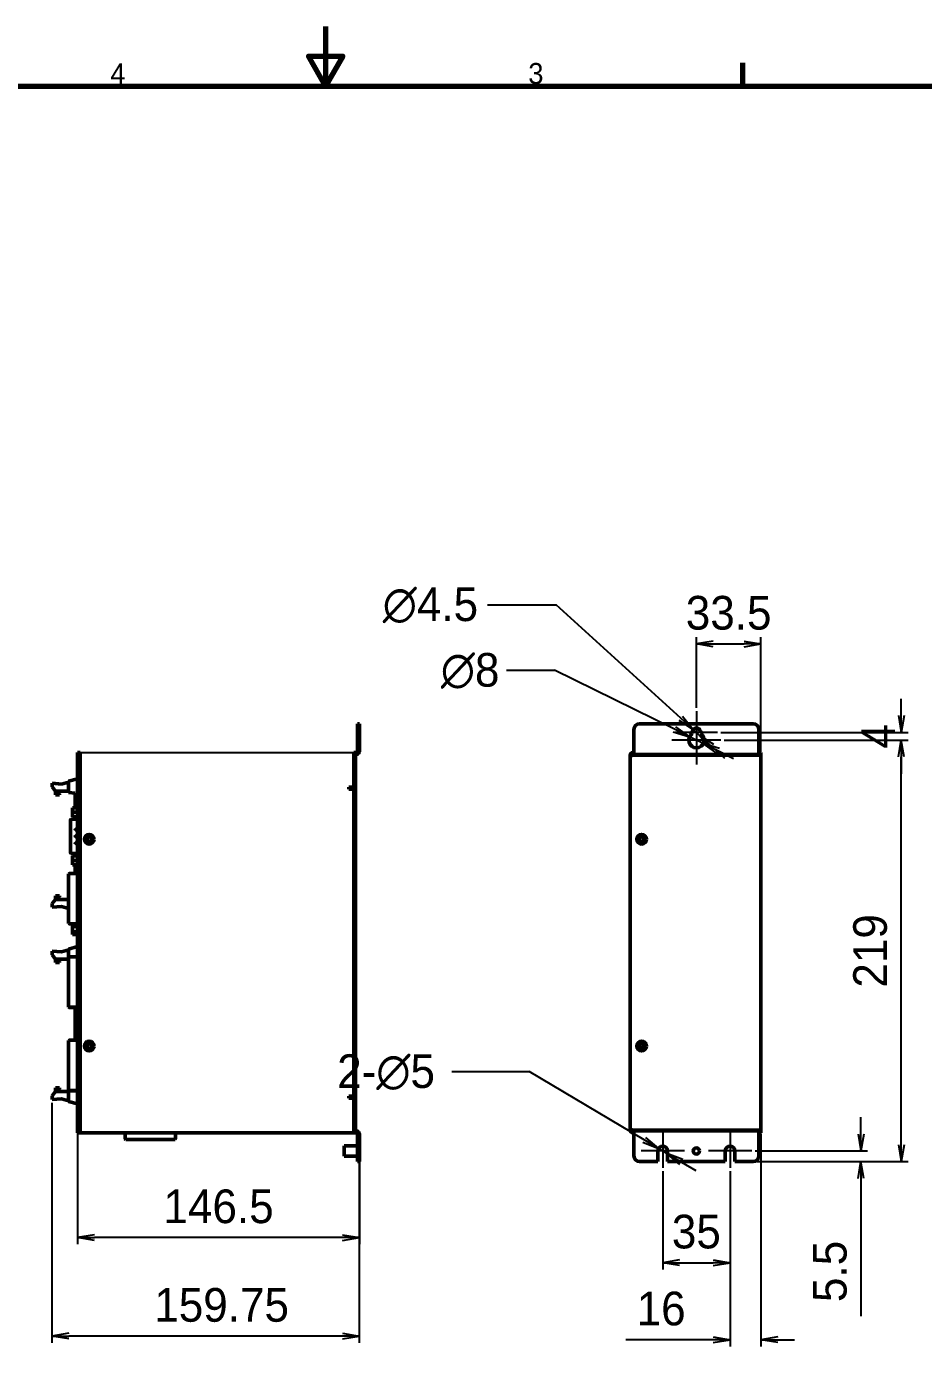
# Model space of a CAD drawing. Header units: millimetres. Extents: x 1642 to 3661, y -191 to 991.
# Drawn here: x 2137 to 2603, y 303 to 991 of the extents above; entities that cross this region are included whole.
import ezdxf

# ---------------------------------------------------------------- set-up
doc = ezdxf.new("R2010")
doc.units = ezdxf.units.MM
doc.header["$LTSCALE"] = 3.5
doc.layers.get('0').update_dxf_attribs({"lineweight": 25})
for name, color, linetype, lineweight in [('경계(ISO)', 7, 'Continuous', 70), ('외형선(ISO)', 7, 'Continuous', 50), ('중심 표식(ISO)', 7, 'Continuous', 25), ('치수(ISO)', 7, 'Continuous', 25)]:
    doc.layers.add(name, color=color, linetype=linetype, lineweight=lineweight)
doc.styles.get("Standard").update_dxf_attribs({"font": ''})
doc.styles.add('레이블 문자 (JIS)', font='')
doc.styles.get('Standard').set_extended_font_data('Gulim')
doc.styles.get('레이블 문자 (JIS)').set_extended_font_data('Gulim')
doc.dimstyles.new('복사 대상기본값 (JIS)', dxfattribs={"dimscale": 3.5, "dimtxt": 3, "dimasz": 2.5, "dimexe": 1, "dimexo": 0.5, "dimgap": 0.8, "dimtad": 1, "dimdsep": 46, "dimtxsty": '레이블 문자 (JIS)', "dimblk": 'OPEN', "dimcen": 0.09, "dimdle": 10, "dimclrd": 256, "dimclre": 256, "dimclrt": 256, "dimadec": 0, "dimazin": 2, "dimtfac": 0.833333, "dimtmove": 0, "dimatfit": 3, "dimldrblk": 'OPEN', "dimfxl": 1, "dimtolj": 1, "dimtzin": 0, "dimlwd": -1, "dimlwe": -1, "dimarcsym": 0})

# ---------------------------------------------------------------- blocks, each defined once
blk = doc.blocks.new('_Open')
at = {"color": 0, "linetype": 'ByBlock', "lineweight": -2}
for p, q in [((-1, 0.167), (0, 0)), ((-1, -0.167), (0, 0)), ((0, 0), (-1, 0))]:
    blk.add_line(p, q, dxfattribs=at)
blk = doc.blocks.new('*D58')
at = {"layer": 'Defpoints', "color": 0}
for p in [(2467.5, 398.17), (2502.5, 398.17), (2502.5, 348.84)]:
    blk.add_point(p, dxfattribs=at)
at = {"layer": '치수(ISO)'}
for p, q in [((2467.5, 396.42), (2467.5, 345.34)), ((2502.5, 396.42), (2502.5, 345.34)), ((2476.25, 348.84), (2493.75, 348.84))]:
    blk.add_line(p, q, dxfattribs=at)
at = {"layer": '치수(ISO)', "linetype": 'ByBlock', "xscale": 8.75, "yscale": 8.75, "zscale": 8.75, "rotation": 180}
blk.add_blockref('_Open', (2467.5, 348.84), dxfattribs=at)
at = {"layer": '치수(ISO)', "linetype": 'ByBlock', "xscale": 8.75, "yscale": 8.75, "zscale": 8.75}
blk.add_blockref('_Open', (2502.5, 348.84), dxfattribs=at)
at = {"layer": '치수(ISO)', "insert": (2484.96, 373.78), "char_height": 17.5, "attachment_point": 2, "style": '레이블 문자 (JIS)'}
blk.add_mtext('\\A1;35', dxfattribs=at)
blk = doc.blocks.new('*D59')
at = {"layer": 'Defpoints', "color": 0}
for p in [(2518.5, 417.72), (2502.5, 398.17), (2518.5, 308.82)]:
    blk.add_point(p, dxfattribs=at)
at = {"layer": '치수(ISO)'}
for p, q in [((2518.5, 415.97), (2518.5, 305.32)), ((2502.5, 396.42), (2502.5, 305.32)), ((2493.75, 308.82), (2448.35, 308.82)), ((2527.25, 308.82), (2536, 308.82))]:
    blk.add_line(p, q, dxfattribs=at)
at = {"layer": '치수(ISO)', "linetype": 'ByBlock', "xscale": 8.75, "yscale": 8.75, "zscale": 8.75}
blk.add_blockref('_Open', (2502.5, 308.82), dxfattribs=at)
at = {"layer": '치수(ISO)', "linetype": 'ByBlock', "xscale": 8.75, "yscale": 8.75, "zscale": 8.75, "rotation": 180}
blk.add_blockref('_Open', (2518.5, 308.82), dxfattribs=at)
at = {"layer": '치수(ISO)', "insert": (2466.67, 333.81), "char_height": 17.5, "attachment_point": 2, "style": '레이블 문자 (JIS)'}
blk.add_mtext('\\A1;16', dxfattribs=at)
blk = doc.blocks.new('*D60')
at = {"layer": 'Defpoints', "color": 0}
for p in [(2465.35, 408.2), (2469.65, 405.64)]:
    blk.add_point(p, dxfattribs=at)
at = {"layer": '치수(ISO)'}
for p, q in [((2357.89, 448.18), (2398.05, 448.18)), ((2457.83, 412.67), (2398.05, 448.18)), ((2469.65, 405.64), (2465.35, 408.2)), ((2477.17, 401.18), (2484.69, 396.71))]:
    blk.add_line(p, q, dxfattribs=at)
at = {"layer": '치수(ISO)', "linetype": 'ByBlock', "xscale": 8.75, "yscale": 8.75, "zscale": 8.75}
for p, rotation in [((2465.35, 408.2), 329.2850928090298), ((2469.65, 405.64), 149.2850928090299)]:
    blk.add_blockref('_Open', p, dxfattribs=dict(at, rotation=rotation))
at = {"layer": '치수(ISO)', "insert": (2323.67, 457.15), "char_height": 17.5, "attachment_point": 2, "style": '레이블 문자 (JIS)'}
blk.add_mtext('\\A1;\\fGulim|b0|i0;2-∅5', dxfattribs=at)
blk = doc.blocks.new('*D61')
at = {"layer": 'Defpoints', "color": 0}
for p in [(2513.75, 406.92), (2570.5, 406.92), (2514.5, 401.42)]:
    blk.add_point(p, dxfattribs=at)
at = {"layer": '치수(ISO)'}
for p, q in [((2570.5, 415.67), (2570.5, 424.42)), ((2515.5, 406.92), (2574, 406.92)), ((2516.25, 401.42), (2574, 401.42)), ((2570.5, 392.67), (2570.5, 321.02))]:
    blk.add_line(p, q, dxfattribs=at)
at = {"layer": '치수(ISO)', "linetype": 'ByBlock', "xscale": 8.75, "yscale": 8.75, "zscale": 8.75}
for p, rotation in [((2570.5, 406.92), 270), ((2570.5, 401.42), 90)]:
    blk.add_blockref('_Open', p, dxfattribs=dict(at, rotation=rotation))
at = {"layer": '치수(ISO)', "insert": (2545.58, 344.32), "char_height": 17.5, "attachment_point": 2, "rotation": 90, "style": '레이블 문자 (JIS)'}
blk.add_mtext('\\A1;5.5', dxfattribs=at)
blk = doc.blocks.new('*D62')
at = {"layer": 'Defpoints', "color": 0}
for p in [(2497.75, 620.42), (2591.5, 620.42), (2514.5, 401.42)]:
    blk.add_point(p, dxfattribs=at)
at = {"layer": '치수(ISO)'}
for p, q in [((2499.5, 620.42), (2595, 620.42)), ((2591.5, 410.17), (2591.5, 611.67)), ((2516.25, 401.42), (2595, 401.42))]:
    blk.add_line(p, q, dxfattribs=at)
at = {"layer": '치수(ISO)', "linetype": 'ByBlock', "xscale": 8.75, "yscale": 8.75, "zscale": 8.75}
for p, rotation in [((2591.5, 620.42), 90), ((2591.5, 401.42), 270)]:
    blk.add_blockref('_Open', p, dxfattribs=dict(at, rotation=rotation))
at = {"layer": '치수(ISO)', "insert": (2566.51, 510.89), "char_height": 17.5, "attachment_point": 2, "rotation": 90, "style": '레이블 문자 (JIS)'}
blk.add_mtext('\\A1;219', dxfattribs=at)
blk = doc.blocks.new('*D63')
at = {"layer": 'Defpoints', "color": 0}
for p in [(2496, 624.42), (2497.75, 620.42), (2591.5, 624.42)]:
    blk.add_point(p, dxfattribs=at)
at = {"layer": '치수(ISO)'}
for p, q in [((2591.5, 633.17), (2591.5, 641.92)), ((2497.75, 624.42), (2595, 624.42)), ((2499.5, 620.42), (2595, 620.42)), ((2591.5, 611.67), (2591.5, 602.92))]:
    blk.add_line(p, q, dxfattribs=at)
at = {"layer": '치수(ISO)', "linetype": 'ByBlock', "xscale": 8.75, "yscale": 8.75, "zscale": 8.75}
for p, rotation in [((2591.5, 624.42), 270), ((2591.5, 620.42), 90)]:
    blk.add_blockref('_Open', p, dxfattribs=dict(at, rotation=rotation))
at = {"layer": '치수(ISO)', "insert": (2570.73, 622.42), "char_height": 17.5, "attachment_point": 2, "rotation": 90, "style": '레이블 문자 (JIS)'}
blk.add_mtext('\\A1;4', dxfattribs=at)
blk = doc.blocks.new('*D64')
at = {"layer": 'Defpoints', "color": 0}
for p in [(2518.5, 670.42), (2485, 635.42), (2518.5, 612.62)]:
    blk.add_point(p, dxfattribs=at)
at = {"layer": '치수(ISO)'}
for p, q in [((2485, 637.17), (2485, 673.92)), ((2493.75, 670.42), (2509.75, 670.42)), ((2518.5, 614.37), (2518.5, 673.92))]:
    blk.add_line(p, q, dxfattribs=at)
at = {"layer": '치수(ISO)', "linetype": 'ByBlock', "xscale": 8.75, "yscale": 8.75, "zscale": 8.75, "rotation": 180}
blk.add_blockref('_Open', (2485, 670.42), dxfattribs=at)
at = {"layer": '치수(ISO)', "linetype": 'ByBlock', "xscale": 8.75, "yscale": 8.75, "zscale": 8.75}
blk.add_blockref('_Open', (2518.5, 670.42), dxfattribs=at)
at = {"layer": '치수(ISO)', "insert": (2501.75, 695.36), "char_height": 17.5, "attachment_point": 2, "style": '레이블 문자 (JIS)'}
blk.add_mtext('\\A1;33.5', dxfattribs=at)
blk = doc.blocks.new('*D65')
at = {"layer": 'Defpoints', "color": 0}
for p in [(2483.33, 625.94), (2486.66, 622.91)]:
    blk.add_point(p, dxfattribs=at)
at = {"layer": '치수(ISO)'}
for p, q in [((2376.41, 690.81), (2412.04, 690.81)), ((2476.86, 631.82), (2412.04, 690.81)), ((2486.66, 622.91), (2483.33, 625.94)), ((2493.13, 617.02), (2499.61, 611.13))]:
    blk.add_line(p, q, dxfattribs=at)
at = {"layer": '치수(ISO)', "linetype": 'ByBlock', "xscale": 8.75, "yscale": 8.75, "zscale": 8.75}
for p, rotation in [((2483.33, 625.94), 317.6984173005546), ((2486.66, 622.91), 137.6984173005546)]:
    blk.add_blockref('_Open', p, dxfattribs=dict(at, rotation=rotation))
at = {"layer": '치수(ISO)', "insert": (2346.73, 699.79), "char_height": 17.5, "attachment_point": 2, "style": '레이블 문자 (JIS)'}
blk.add_mtext('\\A1;∅4.5', dxfattribs=at)
blk = doc.blocks.new('*D66')
at = {"layer": 'Defpoints', "color": 0}
for p in [(2481.41, 622.19), (2488.59, 618.65)]:
    blk.add_point(p, dxfattribs=at)
at = {"layer": '치수(ISO)'}
for p, q in [((2386.34, 656.73), (2411.27, 656.73)), ((2473.56, 626.05), (2411.27, 656.73)), ((2488.59, 618.65), (2481.41, 622.19)), ((2496.44, 614.79), (2504.29, 610.92))]:
    blk.add_line(p, q, dxfattribs=at)
at = {"layer": '치수(ISO)', "linetype": 'ByBlock', "xscale": 8.75, "yscale": 8.75, "zscale": 8.75}
for p, rotation in [((2481.41, 622.19), 333.7815033652225), ((2488.59, 618.65), 153.7815033652225)]:
    blk.add_blockref('_Open', p, dxfattribs=dict(at, rotation=rotation))
at = {"layer": '치수(ISO)', "insert": (2367.37, 665.7), "char_height": 17.5, "attachment_point": 2, "style": '레이블 문자 (JIS)'}
blk.add_mtext('\\A1;∅8', dxfattribs=at)
blk = doc.blocks.new('*D67')
at = {"layer": 'Defpoints', "color": 0}
for p in [(2163.35, 417.92), (2309.85, 404.42), (2163.35, 361.92)]:
    blk.add_point(p, dxfattribs=at)
at = {"layer": '치수(ISO)'}
for p, q in [((2163.35, 416.17), (2163.35, 358.42)), ((2309.85, 402.67), (2309.85, 358.42)), ((2301.1, 361.92), (2172.1, 361.92))]:
    blk.add_line(p, q, dxfattribs=at)
at = {"layer": '치수(ISO)', "linetype": 'ByBlock', "xscale": 8.75, "yscale": 8.75, "zscale": 8.75, "rotation": 180}
blk.add_blockref('_Open', (2163.35, 361.92), dxfattribs=at)
at = {"layer": '치수(ISO)', "linetype": 'ByBlock', "xscale": 8.75, "yscale": 8.75, "zscale": 8.75}
blk.add_blockref('_Open', (2309.85, 361.92), dxfattribs=at)
at = {"layer": '치수(ISO)', "insert": (2236.6, 386.91), "char_height": 17.5, "attachment_point": 2, "style": '레이블 문자 (JIS)'}
blk.add_mtext('\\A1;146.5', dxfattribs=at)
blk = doc.blocks.new('*D68')
at = {"layer": 'Defpoints', "color": 0}
for p in [(2149.96, 433.66), (2309.71, 404.42), (2149.96, 310.7)]:
    blk.add_point(p, dxfattribs=at)
at = {"layer": '치수(ISO)'}
for p, q in [((2149.96, 431.91), (2149.96, 307.2)), ((2309.71, 402.67), (2309.71, 307.2)), ((2300.96, 310.7), (2158.71, 310.7))]:
    blk.add_line(p, q, dxfattribs=at)
at = {"layer": '치수(ISO)', "linetype": 'ByBlock', "xscale": 8.75, "yscale": 8.75, "zscale": 8.75, "rotation": 180}
blk.add_blockref('_Open', (2149.96, 310.7), dxfattribs=at)
at = {"layer": '치수(ISO)', "linetype": 'ByBlock', "xscale": 8.75, "yscale": 8.75, "zscale": 8.75}
blk.add_blockref('_Open', (2309.71, 310.7), dxfattribs=at)
at = {"layer": '치수(ISO)', "insert": (2238.19, 335.69), "char_height": 17.5, "attachment_point": 2, "style": '레이블 문자 (JIS)'}
blk.add_mtext('\\A1;159.75', dxfattribs=at)
blk = doc.blocks.new('경계 Default Border')
at = {"layer": '경계(ISO)'}
blk.add_line((280, 287), (280, 290.9), dxfattribs=at)
at = {"layer": '경계(ISO)', "flags": 128}
for points in [[(210, 297), (210, 287), (207.11, 292), (212.89, 292), (210, 287)], [(10, 10), (10, 287), (410, 287), (410, 10), (10, 10)]]:
    blk.add_lwpolyline(points, dxfattribs=at)
at = {"layer": '경계(ISO)', "char_height": 3.5, "attachment_point": 7}
for s, insert in [('3', (244.01, 287.32)), ('4', (173.88, 287.32))]:
    blk.add_mtext(s, dxfattribs=dict(at, insert=insert))

msp = doc.modelspace()

# ---------------------------------------------------------------- linework, layer by layer
at = {"layer": '외형선(ISO)'}
for p, q in [((2309.852, 628.921), (2308.852, 628.921)), ((2308.852, 625.921), (2308.852, 628.921)), ((2309.852, 628.921), (2309.852, 625.921)), ((2455.498, 628.921), (2514.498, 628.921)), ((2308.852, 625.921), (2308.852, 614.921)), ((2309.852, 614.921), (2309.852, 625.921)), ((2452.498, 614.921), (2452.498, 625.921)), ((2517.498, 625.921), (2517.498, 614.921)), ((2163.352, 612.421), (2163.352, 613.921)), ((2164.352, 613.921), (2163.352, 613.921)), ((2163.352, 612.421), (2163.352, 583.921)), ((2164.352, 613.921), (2164.352, 612.421)), ((2164.352, 613.921), (2164.652, 613.921)), ((2164.352, 612.421), (2164.352, 583.921)), ((2164.652, 613.921), (2164.652, 611.921)), ((2306.852, 613.921), (2307.852, 613.921)), ((2306.852, 613.921), (2306.852, 611.921)), ((2307.852, 612.921), (2306.852, 612.921)), ((2307.852, 612.621), (2306.852, 612.621)), ((2307.852, 612.621), (2307.852, 611.121)), ((2450.498, 612.421), (2450.498, 611.921)), ((2451.998, 613.921), (2452.498, 613.921)), ((2451.998, 612.621), (2516.498, 612.621)), ((2452.498, 614.921), (2452.498, 613.921)), ((2452.498, 613.921), (2452.498, 612.921)), ((2517.498, 612.921), (2452.498, 612.921)), ((2460.368, 612.821), (2460.268, 612.821)), ((2460.268, 612.621), (2460.268, 612.821)), ((2460.368, 612.821), (2460.428, 612.821)), ((2460.428, 612.921), (2460.428, 612.621)), ((2461.798, 612.621), (2461.798, 612.921)), ((2465.198, 612.621), (2465.198, 612.921)), ((2465.978, 612.921), (2465.978, 612.621)), ((2465.978, 612.821), (2466.848, 612.821)), ((2467.048, 612.821), (2466.848, 612.821)), ((2467.048, 612.821), (2467.048, 612.621)), ((2467.048, 612.721), (2467.128, 612.721)), ((2467.128, 612.921), (2467.128, 612.711)), ((2467.128, 612.711), (2467.128, 612.621)), ((2469.348, 612.621), (2469.348, 612.821)), ((2469.548, 612.821), (2469.348, 612.821)), ((2469.388, 612.821), (2469.388, 612.921)), ((2469.548, 612.821), (2473.548, 612.821)), ((2473.748, 612.821), (2473.548, 612.821)), ((2473.748, 612.821), (2473.748, 612.621)), ((2475.318, 612.821), (2475.708, 612.821)), ((2475.908, 612.821), (2475.708, 612.821)), ((2475.908, 612.821), (2475.908, 612.621)), ((2508.498, 612.721), (2511.498, 612.721)), ((2508.498, 612.721), (2508.498, 612.621)), ((2516.498, 612.721), (2511.498, 612.721)), ((2518.498, 612.621), (2516.498, 612.621)), ((2517.498, 612.921), (2517.498, 614.921)), ((2517.498, 613.921), (2518.498, 613.921)), ((2517.498, 612.621), (2517.498, 612.921)), ((2518.498, 613.921), (2518.498, 612.621)), ((2518.498, 612.621), (2518.498, 417.721)), ((2164.652, 418.421), (2164.652, 611.921)), ((2306.852, 595.921), (2306.852, 611.921)), ((2306.852, 419.221), (2306.852, 611.121)), ((2307.852, 419.221), (2307.852, 611.121)), ((2450.498, 611.121), (2450.498, 611.921)), ((2450.498, 419.221), (2450.498, 611.121)), ((2155.002, 597.581), (2158.552, 598.631)), ((2158.552, 599.015), (2163.352, 600.301)), ((2158.552, 593.135), (2158.552, 599.015)), ((2164.352, 600.569), (2164.652, 600.65)), ((2155.002, 597.581), (2150.102, 597.981)), ((2150.102, 596.106), (2150.102, 597.981)), ((2151.802, 593.881), (2150.102, 596.106)), ((2158.552, 593.881), (2151.802, 593.881)), ((2151.802, 591.981), (2151.802, 593.881)), ((2153.902, 591.981), (2151.802, 591.981)), ((2153.602, 593.881), (2153.602, 592.581)), ((2153.602, 592.581), (2153.902, 592.581)), ((2153.902, 592.581), (2153.902, 591.981)), ((2162.052, 592.772), (2158.552, 593.135)), ((2162.052, 585.296), (2162.052, 592.772)), ((2304.352, 594.921), (2304.352, 595.921)), ((2304.352, 595.921), (2306.852, 595.921)), ((2304.852, 594.921), (2304.352, 594.921)), ((2306.852, 594.921), (2304.852, 594.921)), ((2160.752, 585.296), (2163.352, 585.296)), ((2160.752, 585.296), (2160.752, 582.921)), ((2164.352, 585.296), (2164.652, 585.296)), ((2159.552, 578.871), (2159.552, 578.848)), ((2159.552, 577.931), (2159.552, 578.848)), ((2160.002, 579.321), (2163.352, 579.321)), ((2160.752, 582.921), (2160.752, 580.546)), ((2160.752, 582.921), (2163.352, 582.921)), ((2160.752, 580.546), (2163.352, 580.546)), ((2162.052, 579.321), (2162.052, 580.546)), ((2163.352, 582.921), (2163.352, 583.921)), ((2163.352, 583.921), (2164.352, 583.921)), ((2163.352, 447.421), (2163.352, 582.921)), ((2164.652, 582.921), (2163.352, 582.921)), ((2164.352, 583.921), (2164.352, 582.921)), ((2159.552, 577.931), (2159.552, 576.404)), ((2159.552, 564.438), (2159.552, 576.404)), ((2162.227, 574.221), (2161.824, 574.624)), ((2162.227, 573.621), (2161.824, 573.218)), ((2162.227, 570.721), (2161.824, 571.124)), ((2162.227, 574.221), (2162.227, 573.621)), ((2163.327, 574.221), (2162.227, 574.221)), ((2162.227, 573.621), (2163.327, 573.621)), ((2163.327, 574.221), (2163.352, 574.246)), ((2163.327, 573.621), (2163.327, 574.221)), ((2163.327, 573.621), (2163.352, 573.596)), ((2159.552, 564.438), (2159.552, 562.912)), ((2162.227, 570.121), (2161.824, 569.718)), ((2162.227, 567.221), (2161.824, 567.624)), ((2162.227, 566.621), (2161.824, 566.218)), ((2162.227, 570.721), (2162.227, 570.121)), ((2163.327, 570.721), (2162.227, 570.721)), ((2162.227, 570.121), (2163.327, 570.121)), ((2163.327, 567.221), (2162.227, 567.221)), ((2162.227, 567.221), (2162.227, 566.621)), ((2162.227, 566.621), (2163.327, 566.621)), ((2163.327, 570.721), (2163.352, 570.746)), ((2163.327, 570.121), (2163.327, 570.721)), ((2163.327, 570.121), (2163.352, 570.096)), ((2163.327, 567.221), (2163.352, 567.246)), ((2163.327, 566.621), (2163.327, 567.221)), ((2163.327, 566.621), (2163.352, 566.596)), ((2159.552, 561.995), (2159.552, 562.912)), ((2159.552, 561.995), (2159.552, 561.971)), ((2160.002, 561.521), (2163.352, 561.521)), ((2160.752, 560.296), (2160.752, 557.921)), ((2160.752, 560.296), (2163.352, 560.296)), ((2160.752, 557.921), (2163.352, 557.921)), ((2160.752, 557.921), (2160.752, 555.546)), ((2162.052, 560.296), (2162.052, 561.521)), ((2158.558, 550.852), (2158.558, 550.81)), ((2158.558, 550.242), (2158.558, 550.81)), ((2159.383, 551.157), (2163.352, 551.157)), ((2160.752, 555.546), (2163.352, 555.546)), ((2162.052, 551.157), (2162.052, 555.546)), ((2158.558, 550.242), (2158.558, 547.54)), ((2158.558, 528.51), (2158.558, 547.54)), ((2151.802, 537.661), (2150.102, 535.436)), ((2151.802, 539.561), (2153.902, 539.561)), ((2151.802, 537.661), (2151.802, 539.561)), ((2158.552, 537.661), (2151.802, 537.661)), ((2153.902, 538.961), (2153.602, 538.961)), ((2153.602, 538.961), (2153.602, 537.661)), ((2153.902, 539.561), (2153.902, 538.961)), ((2158.552, 532.527), (2158.552, 538.407)), ((2158.552, 538.407), (2158.558, 538.407)), ((2150.102, 535.436), (2150.102, 533.561)), ((2155.002, 533.961), (2150.102, 533.561)), ((2155.002, 533.961), (2158.552, 532.911)), ((2158.558, 532.526), (2158.552, 532.527)), ((2158.558, 528.51), (2158.558, 525.809)), ((2158.558, 525.24), (2158.558, 525.809)), ((2158.558, 525.24), (2158.558, 525.198)), ((2159.383, 524.893), (2163.352, 524.893)), ((2160.752, 524.864), (2160.752, 523.492)), ((2160.752, 524.864), (2163.352, 524.864)), ((2160.752, 523.492), (2160.752, 520.75)), ((2160.752, 523.492), (2163.352, 523.492)), ((2160.752, 520.75), (2160.752, 519.379)), ((2160.752, 520.75), (2163.352, 520.75)), ((2160.752, 519.379), (2163.352, 519.379)), ((2155.002, 510.381), (2150.102, 510.781)), ((2150.102, 508.906), (2150.102, 510.781)), ((2155.002, 510.381), (2158.552, 511.431)), ((2158.552, 511.815), (2163.352, 513.101)), ((2158.552, 505.935), (2158.552, 511.815)), ((2151.802, 506.681), (2150.102, 508.906)), ((2158.552, 506.681), (2151.802, 506.681)), ((2151.802, 504.781), (2151.802, 506.681)), ((2153.902, 504.781), (2151.802, 504.781)), ((2153.602, 506.681), (2153.602, 505.381)), ((2153.602, 505.381), (2153.902, 505.381)), ((2153.902, 505.381), (2153.902, 504.781)), ((2158.558, 505.935), (2158.552, 505.935)), ((2158.558, 507.56), (2158.558, 507.518)), ((2158.558, 506.949), (2158.558, 507.518)), ((2158.558, 506.949), (2158.558, 504.248)), ((2158.558, 485.218), (2158.558, 504.248)), ((2159.383, 507.865), (2163.352, 507.865)), ((2158.558, 485.218), (2158.558, 482.516)), ((2158.558, 481.948), (2158.558, 482.516)), ((2158.558, 481.948), (2158.558, 481.906)), ((2158.558, 481.74), (2158.558, 481.906)), ((2158.558, 481.74), (2158.558, 481.698)), ((2159.383, 481.601), (2163.352, 481.601)), ((2159.383, 481.393), (2163.352, 481.393)), ((2162.052, 464.572), (2162.052, 481.393)), ((2158.558, 464.268), (2158.558, 464.226)), ((2158.558, 463.657), (2158.558, 464.226)), ((2158.558, 463.657), (2158.558, 460.956)), ((2159.383, 464.572), (2163.352, 464.572)), ((2457.728, 461.413), (2456.823, 461.413)), ((2456.823, 460.793), (2456.823, 461.413)), ((2158.558, 441.926), (2158.558, 460.956)), ((2457.555, 460.793), (2456.823, 460.793)), ((2456.902, 460.26), (2456.823, 460.26)), ((2456.823, 460.235), (2456.823, 460.26)), ((2163.352, 446.421), (2163.352, 447.421)), ((2163.352, 447.421), (2164.652, 447.421)), ((2164.352, 447.421), (2164.352, 446.421)), ((2164.552, 433.115), (2164.552, 447.421)), ((2158.558, 441.926), (2158.558, 439.224)), ((2163.352, 446.421), (2163.352, 417.921)), ((2164.352, 446.421), (2163.352, 446.421)), ((2164.352, 446.421), (2164.352, 417.921)), ((2151.802, 437.761), (2150.102, 435.536)), ((2150.102, 435.536), (2150.102, 433.661)), ((2155.002, 434.061), (2150.102, 433.661)), ((2151.802, 439.661), (2153.902, 439.661)), ((2151.802, 437.761), (2151.802, 439.661)), ((2158.552, 437.761), (2151.802, 437.761)), ((2153.902, 439.061), (2153.602, 439.061)), ((2153.602, 439.061), (2153.602, 437.761)), ((2153.902, 439.661), (2153.902, 439.061)), ((2155.002, 434.061), (2158.552, 433.011)), ((2158.552, 432.627), (2158.552, 438.507)), ((2158.552, 438.507), (2158.558, 438.507)), ((2158.558, 438.655), (2158.558, 439.224)), ((2158.558, 438.655), (2158.558, 438.614)), ((2158.558, 438.498), (2158.558, 438.614)), ((2158.558, 438.498), (2158.558, 438.456)), ((2159.383, 438.309), (2163.352, 438.309)), ((2159.383, 438.151), (2163.352, 438.151)), ((2304.352, 435.421), (2304.852, 435.421)), ((2304.352, 434.421), (2304.352, 435.421)), ((2306.852, 434.421), (2304.352, 434.421)), ((2304.852, 435.421), (2306.852, 435.421)), ((2306.852, 418.421), (2306.852, 434.421)), ((2163.352, 431.341), (2158.552, 432.627)), ((2164.652, 430.993), (2164.352, 431.073)), ((2164.552, 433.115), (2164.552, 431.845)), ((2164.652, 431.845), (2164.552, 431.845)), ((2164.552, 431.845), (2164.552, 431.687)), ((2164.652, 431.687), (2164.552, 431.687)), ((2163.352, 416.421), (2163.352, 417.921)), ((2163.352, 416.421), (2164.352, 416.421)), ((2164.352, 417.921), (2164.352, 416.421)), ((2164.352, 416.421), (2164.652, 416.421)), ((2164.652, 418.421), (2164.652, 416.421)), ((2306.852, 416.421), (2164.652, 416.421)), ((2188.016, 413.652), (2188.016, 416.421)), ((2188.321, 412.827), (2188.363, 412.827)), ((2188.932, 412.827), (2188.363, 412.827)), ((2188.932, 412.827), (2191.633, 412.827)), ((2210.663, 412.827), (2191.633, 412.827)), ((2210.663, 412.827), (2213.365, 412.827)), ((2213.933, 412.827), (2213.365, 412.827)), ((2213.933, 412.827), (2213.975, 412.827)), ((2214.28, 413.652), (2214.28, 416.421)), ((2306.852, 418.421), (2306.852, 416.421)), ((2306.852, 417.721), (2307.852, 417.721)), ((2306.852, 417.421), (2307.852, 417.421)), ((2307.852, 416.421), (2306.852, 416.421)), ((2307.852, 419.221), (2307.852, 417.721)), ((2308.852, 404.421), (2308.852, 415.421)), ((2309.852, 404.421), (2309.852, 415.421)), ((2450.498, 418.421), (2450.498, 419.221)), ((2450.498, 418.421), (2450.498, 417.921)), ((2516.498, 417.721), (2451.998, 417.721)), ((2451.998, 416.421), (2452.498, 416.421)), ((2452.498, 417.421), (2517.498, 417.421)), ((2452.498, 417.421), (2452.498, 416.421)), ((2452.498, 416.421), (2452.498, 415.421)), ((2452.498, 404.421), (2452.498, 415.421)), ((2461.589, 417.421), (2461.589, 417.721)), ((2470.911, 417.421), (2470.911, 417.721)), ((2508.498, 417.721), (2508.498, 417.621)), ((2511.498, 417.621), (2508.498, 417.621)), ((2511.498, 417.621), (2516.498, 417.621)), ((2516.498, 417.721), (2518.498, 417.721)), ((2517.498, 417.421), (2517.498, 417.721)), ((2517.498, 415.421), (2517.498, 417.421)), ((2518.498, 416.421), (2517.498, 416.421)), ((2517.498, 415.421), (2517.498, 404.421)), ((2518.498, 417.721), (2518.498, 416.421)), ((2301.852, 409.671), (2301.852, 404.171)), ((2308.852, 409.671), (2301.852, 409.671)), ((2464.998, 401.421), (2464.998, 406.921)), ((2469.998, 406.921), (2469.998, 401.421)), ((2499.998, 401.421), (2499.998, 406.921)), ((2504.998, 406.921), (2504.998, 401.421)), ((2308.852, 404.171), (2301.852, 404.171)), ((2308.852, 401.421), (2308.852, 404.421)), ((2308.852, 401.421), (2309.852, 401.421)), ((2309.852, 404.421), (2309.852, 401.421)), ((2464.998, 401.421), (2455.498, 401.421)), ((2499.998, 401.421), (2469.998, 401.421)), ((2514.498, 401.421), (2504.998, 401.421))]:
    msp.add_line(p, q, dxfattribs=at)
at = {"layer": '외형선(ISO)', "lineweight": -2}
msp.add_line((2164.652, 613.921), (2306.852, 613.921), dxfattribs=at)
at = {"layer": '외형선(ISO)'}
for centre, radius in [((2169.352, 568.921), 2.5), ((2456.498, 568.921), 2.5), ((2169.352, 568.921), 1.75), ((2169.352, 568.921), 1.23), ((2456.498, 568.921), 1.75), ((2456.498, 568.921), 1.23), ((2169.352, 461.421), 2.5), ((2169.352, 461.421), 1.75), ((2169.352, 461.421), 1.23), ((2456.498, 461.421), 2.5), ((2456.498, 461.421), 1.75), ((2456.498, 461.421), 1.23), ((2484.998, 406.921), 1.621)]:
    msp.add_circle(centre, radius, dxfattribs=at)
for centre, radius, start, end in [((2455.498, 625.921), 3, 90, 180), ((2484.998, 624.421), 2.25, 343.665177, 196.334823), ((2514.498, 625.921), 3, 0, 90), ((2484.998, 620.421), 4, 122.669646, 57.330354), ((2307.852, 614.921), 1, 270, 0), ((2307.852, 614.921), 2, 270, 330), ((2307.852, 614.921), 2, 330, 0), ((2452.498, 611.921), 2, 90, 180), ((2451.998, 612.421), 1.5, 90, 180), ((2451.998, 611.121), 1.5, 90, 180), ((2452.498, 611.921), 1, 90, 136.995164), ((2467.008, 612.521), 0.5, 126.869898, 143.130102), ((2469.388, 612.521), 0.5, 36.869898, 53.130102), ((2475.318, 612.511), 0.31, 90, 159.21644), ((2516.498, 610.721), 2, 71.805128, 90), ((2160.002, 578.871), 0.45, 90, 180), ((2160.002, 561.971), 0.45, 180, 270), ((2159.383, 549.887), 1.27, 90, 130.535802), ((2159.383, 526.163), 1.27, 229.464198, 270), ((2159.383, 506.595), 1.27, 90, 130.535802), ((2159.383, 482.871), 1.27, 229.464198, 270), ((2159.383, 482.663), 1.27, 229.464198, 270), ((2159.383, 463.302), 1.27, 90, 130.535802), ((2159.383, 439.579), 1.27, 229.464198, 270), ((2159.383, 439.421), 1.27, 229.464198, 270), ((2163.739, 437.496), 0.813, 0.000032, 41.067426), ((2163.739, 437.338), 0.813, 0.000032, 41.067426), ((2189.286, 413.652), 1.27, 180, 220.535802), ((2213.01, 413.652), 1.27, 319.464198, 0), ((2307.852, 415.421), 2, 30, 90), ((2307.852, 415.421), 1, 0, 90), ((2307.852, 415.421), 2, 0, 30), ((2451.998, 419.221), 1.5, 180, 270), ((2452.498, 418.421), 2, 180, 270), ((2451.998, 417.921), 1.5, 180, 270), ((2452.498, 418.421), 1, 223.004836, 270), ((2516.498, 419.621), 2, 270, 288.194872), ((2467.498, 406.921), 2.5, 0, 180), ((2502.498, 406.921), 2.5, 0, 180), ((2455.498, 404.421), 3, 180, 270), ((2514.498, 404.421), 3, 270, 0)]:
    msp.add_arc(centre, radius, start, end, dxfattribs=at)
at = {"layer": '중심 표식(ISO)'}
for p, q in [((2484.998, 635.421), (2484.998, 615.671)), ((2484.998, 629.171), (2484.998, 607.671)), ((2497.748, 620.421), (2472.248, 620.421)), ((2495.998, 624.421), (2473.998, 624.421)), ((2467.498, 418.171), (2467.498, 398.171)), ((2502.498, 418.171), (2502.498, 398.171)), ((2478.748, 406.921), (2456.248, 406.921)), ((2513.748, 406.921), (2491.248, 406.921))]:
    msp.add_line(p, q, dxfattribs=at)

# ---------------------------------------------------------------- block references
at = {"xscale": 3.09825, "yscale": 3.09825, "zscale": 3.09825}
msp.add_blockref('경계 Default Border', (1641.607, 71.089), dxfattribs=at)

# ---------------------------------------------------------------- dimensions: what is measured, and where the dimension line sits
at = {"layer": '치수(ISO)'}
for p1, p2, picture, middle in [((2486.663, 622.907), (2483.334, 625.935), '*D65', (2346.726, 690.81)), ((2488.587, 618.654), (2481.41, 622.188), '*D66', (2367.368, 656.73))]:
    dim = msp.add_diameter_dim_2p(p1=p1, p2=p2, dimstyle='복사 대상기본값 (JIS)', override={"dimtxt": 5, "dimtad": 0, "dimtih": 1, "dimtoh": 1, "dimlfac": 1, "dimtxsty": '레이블 문자 (JIS)', "dimatfit": 2, "dimldrblk": 'Open'}, dxfattribs=at)
    dim.commit()
    dim.dimension.update_dxf_attribs({"geometry": picture, "text_midpoint": middle, "dimtype": 163})
for base, p1, p2, angle, override, picture, middle in [((2518.498, 670.421), (2484.998, 635.421), (2518.498, 612.621), 180, {"dimtxt": 5, "dimgap": 2, "dimtxsty": '레이블 문자 (JIS)', "dimtofl": 0, "dimatfit": 1, "dimldrblk": 'Open'}, '*D64', (2501.748, 670.421)), ((2591.498, 624.421), (2497.748, 620.421), (2495.998, 624.421), 90, {"dimtxt": 5, "dimtxsty": '레이블 문자 (JIS)', "dimtofl": 0, "dimatfit": 1, "dimldrblk": 'Open'}, '*D63', (2591.498, 622.421)), ((2591.498, 620.421), (2514.498, 401.421), (2497.748, 620.421), 90, {"dimtxt": 5, "dimgap": 2, "dimtxsty": '레이블 문자 (JIS)', "dimtofl": 0, "dimatfit": 1, "dimldrblk": 'Open'}, '*D62', (2591.498, 510.886)), ((2149.959, 310.697), (2309.709, 404.421), (2149.959, 433.661), 180, {"dimtxt": 5, "dimgap": 2, "dimtxsty": '레이블 문자 (JIS)', "dimtofl": 0, "dimatfit": 1, "dimldrblk": 'Open'}, '*D68', (2238.192, 310.697)), ((2570.498, 406.921), (2514.498, 401.421), (2513.748, 406.921), 90, {"dimtxt": 5, "dimgap": 2, "dimtxsty": '레이블 문자 (JIS)', "dimtofl": 0, "dimatfit": 1, "dimldrblk": 'Open'}, '*D61', (2570.498, 344.321)), ((2163.352, 361.921), (2309.852, 404.421), (2163.352, 417.921), 180, {"dimtxt": 5, "dimgap": 2, "dimtxsty": '레이블 문자 (JIS)', "dimtofl": 0, "dimatfit": 1, "dimldrblk": 'Open'}, '*D67', (2236.602, 361.921)), ((2518.498, 308.819), (2502.498, 398.171), (2518.498, 417.721), 180, {"dimtxt": 5, "dimgap": 2, "dimtxsty": '레이블 문자 (JIS)', "dimtofl": 0, "dimatfit": 1, "dimldrblk": 'Open'}, '*D59', (2466.674, 308.819)), ((2502.498, 348.84), (2467.498, 398.171), (2502.498, 398.171), 180, {"dimtxt": 5, "dimgap": 2, "dimtxsty": '레이블 문자 (JIS)', "dimtofl": 0, "dimatfit": 1, "dimldrblk": 'Open'}, '*D58', (2484.963, 348.84))]:
    dim = msp.add_linear_dim(base=base, p1=p1, p2=p2, angle=angle, dimstyle='복사 대상기본값 (JIS)', override=override, dxfattribs=at)
    dim.commit()
    dim.dimension.update_dxf_attribs({"geometry": picture, "text_midpoint": middle, "dimtype": 160})
dim = msp.add_diameter_dim_2p(p1=(2469.648, 405.644), p2=(2465.349, 408.198), text='\\fGulim|b0|i0;2-<>', dimstyle='복사 대상기본값 (JIS)', override={"dimtxt": 5, "dimtad": 0, "dimtih": 1, "dimtoh": 1, "dimlfac": 1, "dimtxsty": '레이블 문자 (JIS)', "dimatfit": 2, "dimldrblk": 'Open'}, dxfattribs=at)
dim.commit()
dim.dimension.update_dxf_attribs({"geometry": '*D60', "text_midpoint": (2323.67, 448.18), "dimtype": 163})

doc.saveas('drawing.dxf')
